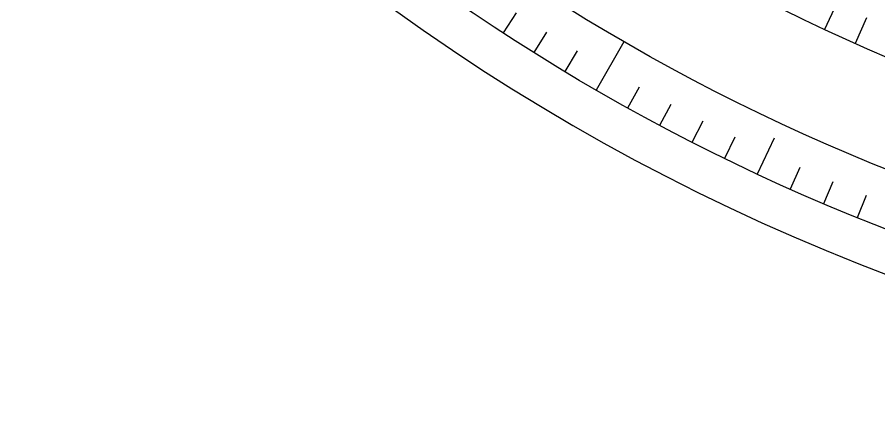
# Model space of a CAD drawing. Header units: millimetres. Extents: x -59 to 59, y -59 to 86.
# Drawn here: x -44.99 to -21.07, y -59 to -48.06 of the extents above; entities that cross this region are included whole.
import ezdxf

# ---------------------------------------------------------------- set-up
doc = ezdxf.new("R2010")
doc.units = ezdxf.units.MM
for name, color, linetype in [('CUT_OUTER', 1, 'Continuous'), ('ENGRAVE', 7, 'Continuous'), ('ENGRAVE_FINE', 8, 'Continuous')]:
    doc.layers.add(name, color=color, linetype=linetype)

msp = doc.modelspace()

# ---------------------------------------------------------------- linework, layer by layer
at = {"layer": 'CUT_OUTER'}
msp.add_arc((0, -0.0003), 58.9997, 179.811218, 0.16335, dxfattribs=at)
at = {"layer": 'ENGRAVE'}
for points in [[(-22.5657, -48.3923), (-21.9623, -47.0983)], [(-28.91, -50.0736), (-28.1356, -48.7323)], [(-24.4358, -52.4027), (-23.9683, -51.4001)]]:
    msp.add_lwpolyline(points, dxfattribs=at)
for radius in [57.82, 57.82, 56.2713, 53.395, 53.395, 51.1235]:
    msp.add_circle((0, 0), radius, dxfattribs=at)
at = {"layer": 'ENGRAVE_FINE'}
for points in [[(-31.491, -48.4919), (-31.1295, -47.9353)], [(-21.7177, -48.7788), (-21.4009, -48.0673)], [(-30.6399, -49.0341), (-30.2882, -48.4712)], [(-29.7795, -49.5614), (-29.4376, -48.9925)], [(-28.0317, -50.5705), (-27.7099, -49.99)], [(-27.1448, -51.052), (-26.8332, -50.466)], [(-26.2497, -51.518), (-25.9484, -50.9266)], [(-25.3466, -51.9683), (-25.0557, -51.3717)], [(-23.5175, -52.8212), (-23.2475, -52.2148)], [(-22.5921, -53.2236), (-22.3327, -52.6126)], [(-21.6598, -53.6098), (-21.4111, -52.9944)]]:
    msp.add_lwpolyline(points, dxfattribs=at)

doc.saveas('drawing.dxf')
